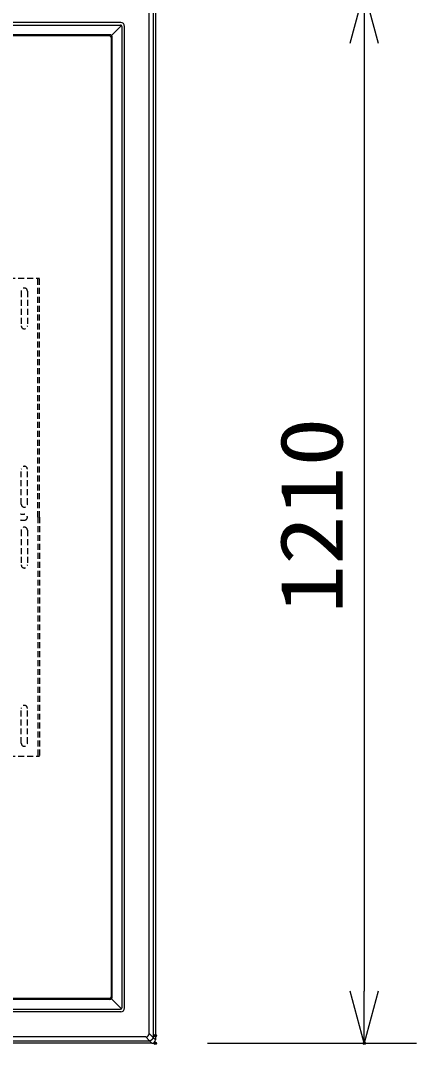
# Model space of a CAD drawing. Units: millimetres, scale not verified. Extents: x -63 to 63, y -57 to 57.
# Drawn here: x -5.6 to 9.56, y -1.61 to 37.65 of the extents above; entities that cross this region are included whole.
import ezdxf
from ezdxf.enums import TextEntityAlignment as Align

# ---------------------------------------------------------------- set-up
doc = ezdxf.new("R2010")
doc.units = ezdxf.units.MM
doc.header["$LTSCALE"] = 0.190236
doc.header["$PDMODE"] = 32
doc.header["$PDSIZE"] = 0.0951
doc.linetypes.add('DASHED1', pattern=[1.8, 1.2, -0.6])
for name, color, linetype in [('0-2_GAIKEI', 1, 'Continuous'), ('0-3_WAKU', 7, 'Continuous'), ('0-4_S1', 3, 'DASHED1')]:
    doc.layers.add(name, color=color, linetype=linetype)
doc.styles.add('ＭＳ ゴシック', font='')
doc.styles.get('ＭＳ ゴシック').set_extended_font_data('MS Gothic')

# ---------------------------------------------------------------- blocks, each defined once
blk = doc.blocks.new('_OPEN30')
at = {"layer": '0-3_WAKU'}
blk.add_line((0, 0), (-1, 0), dxfattribs=at)
blk.add_lwpolyline([(-1, 0.26795), (0, 0), (-1, -0.26795)], dxfattribs=at)

msp = doc.modelspace()

# ---------------------------------------------------------------- linework, layer by layer
at = {"layer": '0-2_GAIKEI'}
for p, q in [((-0.5225, 38.5523), (-0.5225, -1.3369)), ((-0.6737, -1.1857), (-0.6737, 38.4011)), ((-1.7627, 37.5687), (-23.2351, 37.5687)), ((-23.2306, 37.463), (-1.7672, 37.463)), ((-1.7325, 37.4491), (-2.1133, 37.0683)), ((-1.7186, 37.4144), (-1.7186, -0.1991)), ((-1.6129, -0.2035), (-1.6129, 37.4189)), ((-2.1819, 37.0962), (-22.8159, 37.0962)), ((-2.1917, 37.056), (-22.8061, 37.056)), ((-2.1255, 36.9899), (-2.1255, 0.2255)), ((-2.0854, 0.2157), (-2.0854, 36.9997)), ((-2.1819, 0.1191), (-22.8159, 0.1191)), ((-2.1917, 0.1593), (-22.8061, 0.1593)), ((-1.7325, -0.2338), (-2.1133, 0.1471)), ((-1.7627, -0.3533), (-23.2351, -0.3533)), ((-23.2306, -0.2476), (-1.7672, -0.2476)), ((-24.3435, -1.4688), (-0.6543, -1.4688)), ((-0.8055, -1.3175), (-24.1923, -1.3175)), ((-0.6543, -1.4688), (-0.8055, -1.3175)), ((-0.6737, -1.1857), (-0.5225, -1.3369)), ((-0.5654, -1.559), (-0.6556, -1.4688)), ((-0.5225, -1.3356), (-0.4322, -1.4259))]:
    msp.add_line(p, q, dxfattribs=at)
at = {"layer": '0-2_GAIKEI', "color": 7}
for p, q in [((-0.4322, 38.6412), (-0.4322, -1.4259)), ((-0.5654, -1.559), (-24.4324, -1.559))]:
    msp.add_line(p, q, dxfattribs=at)
at = {"layer": '0-2_GAIKEI', "color": 3}
for p, q in [((7.5625, 36.7744), (7.5625, 0.441)), ((1.5625, -1.559), (9.5625, -1.559))]:
    msp.add_line(p, q, dxfattribs=at)
at = {"layer": '0-2_GAIKEI'}
for points in [[(-0.6125, -1.4565), (-0.6137, -1.4571), (-0.6149, -1.4577), (-0.6161, -1.4583), (-0.6173, -1.4589), (-0.6185, -1.4594), (-0.6197, -1.46), (-0.6209, -1.4605), (-0.6221, -1.461), (-0.6234, -1.4615), (-0.6246, -1.462), (-0.6258, -1.4625), (-0.6271, -1.4629), (-0.6283, -1.4634), (-0.6296, -1.4638), (-0.6309, -1.4642), (-0.6321, -1.4646), (-0.6334, -1.465), (-0.6347, -1.4654), (-0.636, -1.4657), (-0.6373, -1.466), (-0.6385, -1.4663), (-0.6398, -1.4666), (-0.6411, -1.4669), (-0.6424, -1.4672), (-0.6438, -1.4674), (-0.6451, -1.4676), (-0.6464, -1.4679), (-0.6477, -1.468), (-0.649, -1.4682), (-0.6503, -1.4684), (-0.6517, -1.4685), (-0.653, -1.4686), (-0.6543, -1.4688)], [(-0.5709, -1.426), (-0.5718, -1.4269), (-0.5728, -1.4278), (-0.5738, -1.4287), (-0.5747, -1.4296), (-0.5757, -1.4305), (-0.5767, -1.4314), (-0.5777, -1.4323), (-0.5787, -1.4332), (-0.5797, -1.4341), (-0.5807, -1.4349), (-0.5817, -1.4358), (-0.5827, -1.4366), (-0.5838, -1.4375), (-0.5848, -1.4383), (-0.5858, -1.4391), (-0.5869, -1.44), (-0.5879, -1.4408), (-0.589, -1.4416), (-0.59, -1.4424), (-0.5911, -1.4432), (-0.5922, -1.444), (-0.5933, -1.4447), (-0.5944, -1.4455), (-0.5954, -1.4463), (-0.5965, -1.447), (-0.5976, -1.4478), (-0.5987, -1.4485), (-0.5999, -1.4492), (-0.601, -1.4499), (-0.6021, -1.4506), (-0.6032, -1.4513), (-0.6044, -1.452), (-0.6055, -1.4527), (-0.6067, -1.4534), (-0.6078, -1.454), (-0.609, -1.4547), (-0.6101, -1.4553), (-0.6113, -1.4559), (-0.6125, -1.4565)], [(-0.5385, -1.3857), (-0.5392, -1.3869), (-0.5399, -1.388), (-0.5406, -1.3891), (-0.5413, -1.3903), (-0.542, -1.3914), (-0.5427, -1.3925), (-0.5435, -1.3936), (-0.5442, -1.3947), (-0.545, -1.3958), (-0.5457, -1.3969), (-0.5465, -1.398), (-0.5473, -1.399), (-0.5481, -1.4001), (-0.5489, -1.4012), (-0.5497, -1.4022), (-0.5505, -1.4033), (-0.5513, -1.4044), (-0.5521, -1.4054), (-0.5529, -1.4064), (-0.5538, -1.4075), (-0.5546, -1.4085), (-0.5555, -1.4095), (-0.5563, -1.4105), (-0.5572, -1.4115), (-0.5581, -1.4125), (-0.5589, -1.4135), (-0.5598, -1.4145), (-0.5607, -1.4155), (-0.5616, -1.4165), (-0.5625, -1.4175), (-0.5634, -1.4184), (-0.5643, -1.4194), (-0.5652, -1.4204), (-0.5662, -1.4213), (-0.5671, -1.4223), (-0.568, -1.4232), (-0.569, -1.4241), (-0.5699, -1.4251), (-0.5709, -1.426)], [(-0.5225, -1.3369), (-0.5226, -1.3383), (-0.5227, -1.3396), (-0.5229, -1.3409), (-0.523, -1.3422), (-0.5232, -1.3435), (-0.5234, -1.3449), (-0.5236, -1.3462), (-0.5238, -1.3475), (-0.5241, -1.3488), (-0.5243, -1.3501), (-0.5246, -1.3514), (-0.5249, -1.3527), (-0.5252, -1.354), (-0.5255, -1.3553), (-0.5259, -1.3566), (-0.5262, -1.3578), (-0.5266, -1.3591), (-0.527, -1.3604), (-0.5274, -1.3616), (-0.5279, -1.3629), (-0.5283, -1.3641), (-0.5288, -1.3654), (-0.5292, -1.3666), (-0.5297, -1.3679), (-0.5302, -1.3691), (-0.5308, -1.3703), (-0.5313, -1.3715), (-0.5318, -1.3728), (-0.5324, -1.374), (-0.5329, -1.3752), (-0.5335, -1.3764), (-0.5341, -1.3776), (-0.5347, -1.3787), (-0.5353, -1.3799), (-0.5359, -1.3811), (-0.5366, -1.3823), (-0.5372, -1.3834), (-0.5379, -1.3846), (-0.5385, -1.3857)]]:
    msp.add_lwpolyline(points, dxfattribs=at)
for centre, major_axis, ratio, start_param, end_param in [((-1.7671, 37.4131), (-0.0494, 0.0084), 0.995515, 4.1175689, 4.8825404), ((-1.7631, 37.4185), (0.1064, 0.1064), 0.997265, 5.4991567, 7.0672139), ((-1.7685, 37.4145), (-0.0084, 0.0494), 0.995515, 4.5422375, 5.3072091), ((-2.1927, 36.9889), (0.0478, 0.0478), 0.985257, 5.5052135, 7.0611571), ((-2.1844, 36.9944), (0.0578, 0.0848), 0.973581, 6.1096782, 6.8685929), ((-2.1871, 36.9971), (0.0848, 0.0578), 0.973581, 5.6977777, 6.4566924), ((-2.1927, 0.2265), (-0.0478, 0.0478), 0.985257, 2.3636208, 3.9195645), ((-2.1844, 0.2209), (-0.0578, 0.0848), 0.973581, 2.556185, 3.3150998), ((-2.1871, 0.2182), (-0.0848, 0.0578), 0.973581, 2.9680855, 3.7270003), ((-1.7671, -0.1978), (0.0494, 0.0084), 0.995515, 4.5422375, 5.3072091), ((-1.7631, -0.2031), (-0.1064, 0.1064), 0.997265, 2.357564, 3.9256213), ((-1.7685, -0.1991), (0.0084, 0.0494), 0.995515, 4.1175689, 4.8825404), ((-1.0465, -0.9447), (-0.3348, 0.3348), 0.49281, 2.7306286, 3.5525567)]:
    msp.add_ellipse(centre, major_axis=major_axis, ratio=ratio, start_param=start_param, end_param=end_param, dxfattribs=at)
at = {"layer": '0-2_GAIKEI', "color": 7}
msp.add_ellipse((-0.5657, -1.4255), major_axis=(-0.0945, 0.0945), ratio=0.997265, start_param=2.357564, end_param=3.9256213, dxfattribs=at)
at = {"layer": '0-3_WAKU'}
for p in [(-0.4375, -1.559), (-0.4373, -1.2658), (7.5625, -1.559)]:
    msp.add_point(p, dxfattribs=at)
at = {"layer": '0-4_S1'}
for p, q in [((-6.3681, 27.7744), (-4.8681, 27.7744)), ((-4.9348, 18.6077), (-4.9348, 27.7744)), ((-4.8681, 18.6077), (-4.8681, 27.7744)), ((-5.5681, 27.2744), (-5.5681, 25.941)), ((-5.3348, 27.2744), (-5.3348, 25.941)), ((-5.5681, 19.1077), (-5.5681, 20.441)), ((-5.3348, 19.1077), (-5.3348, 20.441)), ((-5.571, 18.7243), (-5.4515, 18.7243)), ((-5.571, 18.491), (-5.4515, 18.491)), ((-4.9348, 18.6077), (-4.9348, 9.441)), ((-4.8681, 18.6077), (-4.8681, 9.441)), ((-5.5681, 18.1077), (-5.5681, 16.7743)), ((-5.3348, 18.1077), (-5.3348, 16.7743)), ((-5.5681, 9.941), (-5.5681, 11.2743)), ((-5.3348, 9.941), (-5.3348, 11.2743)), ((-6.3681, 9.441), (-4.8681, 9.441))]:
    msp.add_line(p, q, dxfattribs=at)
for centre, radius, start, end in [((-5.4515, 27.2744), 0.1167, 0, 180), ((-5.4515, 25.941), 0.1167, 180, 0), ((-5.4515, 20.441), 0.1167, 0, 180), ((-5.4515, 19.1077), 0.1167, 180, 0), ((-5.571, 18.7577), 0.0333, 214.22887, 270), ((-5.571, 18.4577), 0.0333, 90, 145.77113), ((-5.4515, 18.6077), 0.1167, 270, 90), ((-5.4515, 18.1077), 0.1167, 0, 180), ((-5.4515, 16.7743), 0.1167, 180, 0), ((-5.4515, 11.2743), 0.1167, 0, 180), ((-5.4515, 9.941), 0.1167, 180, 0)]:
    msp.add_arc(centre, radius, start, end, dxfattribs=at)

# ---------------------------------------------------------------- block references
at = {"layer": '0-2_GAIKEI', "xscale": 2, "yscale": 2}
for p, rotation in [((7.5625, 38.7744), 90), ((7.5625, -1.559), 270)]:
    msp.add_blockref('_OPEN30', p, dxfattribs=dict(at, rotation=rotation))

# ---------------------------------------------------------------- texts
at = {"layer": '0-2_GAIKEI', "color": 3, "style": 'ＭＳ ゴシック', "width": 1.15}
msp.add_text('1210', height=2.405, rotation=90, dxfattribs=at).set_placement((7.4529, 14.9003), align=Align.BOTTOM_LEFT)

doc.saveas('drawing.dxf')
